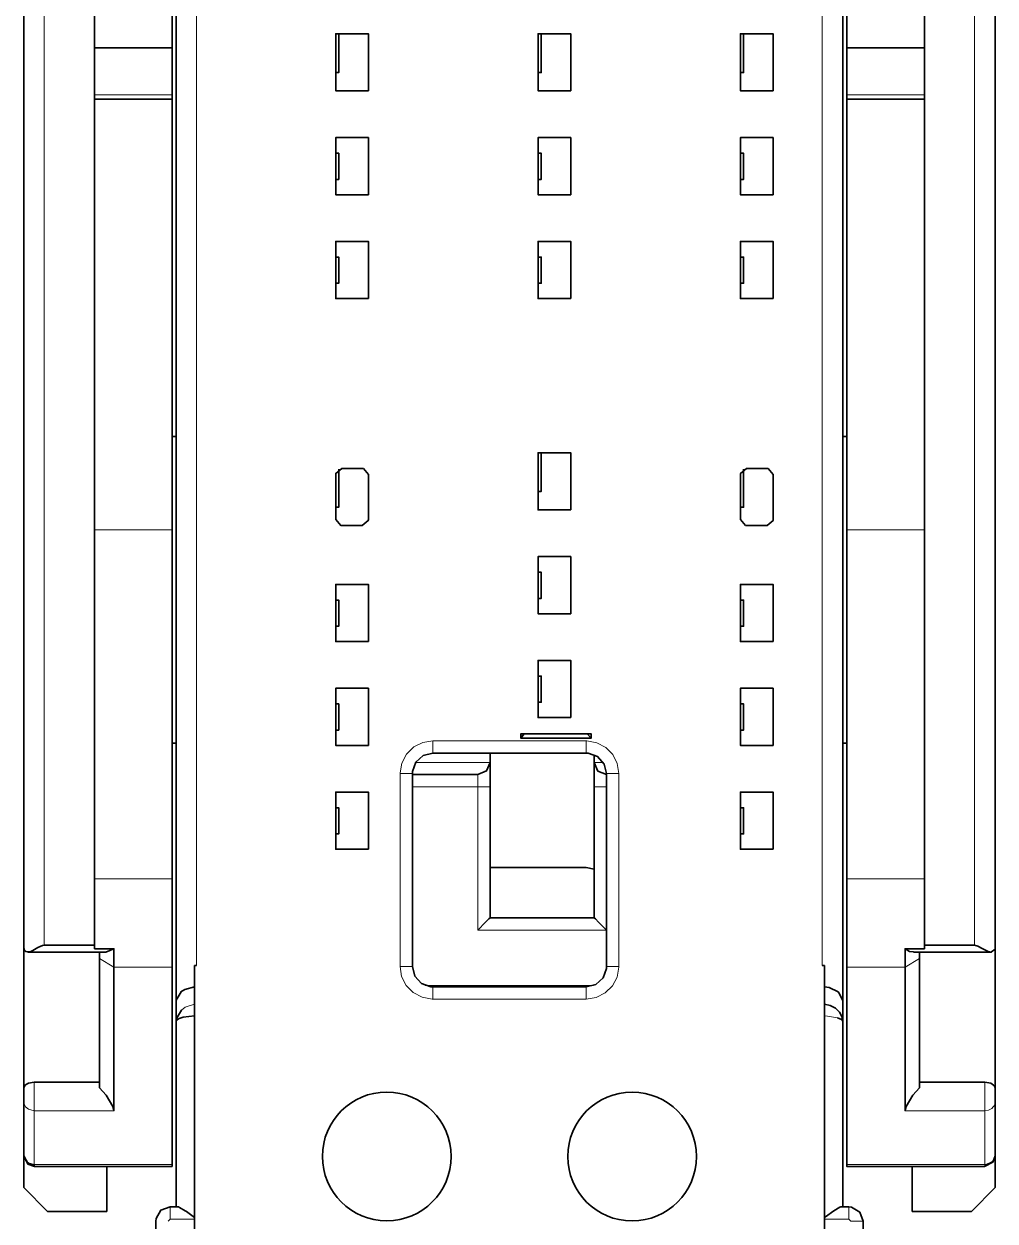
# Model space of a CAD drawing. Header units: millimetres. Extents: x 0 to 174, y 0 to 33.
# Drawn here: x 23.258 to 24.193, y 21.365 to 22.518 of the extents above; entities that cross this region are included whole.
import ezdxf

# ---------------------------------------------------------------- set-up
doc = ezdxf.new("R2010")
doc.units = ezdxf.units.MM
doc.layers.add('PDF_Geomertry', color=7, linetype='Continuous', true_color=0x405f80)

# ---------------------------------------------------------------- blocks, each defined once
blk = doc.blocks.new('SYM_13551224_003')
at = {"layer": 'PDF_Geomertry', "color": 7, "lineweight": 13}
for points in [[(-0.2657, -0.2125), (-0.2657, 1.5943), (-0.2849, 1.5943), (-0.2849, 1.6299), (-0.244, 1.6299)], [(0.3367, -0.2125), (0.3367, 1.5943), (0.356, 1.5943), (0.356, 1.6299), (0.315, 1.6299)], [(-0.4124, -0.1929), (-0.4124, 0.7579), (-0.4124, 0.7621), (-0.4182, 0.7613), (-0.4236, 0.7589), (-0.4278, 0.7553), (-0.4307, 0.7508), (-0.4319, 0.7444)], [(0.5031, 0.7444), (0.5022, 0.7494), (0.4999, 0.7542), (0.496, 0.7579), (0.491, 0.7607), (0.4833, 0.7621), (0.4833, 0.7579), (0.4833, -0.1929)], [(-0.2893, 0.6263), (-0.364, 0.6263)], [(0.4351, 0.6263), (0.3603, 0.6263)], [(-0.2893, 0.2072), (-0.364, 0.2072)], [(0.4351, 0.2072), (0.3603, 0.2072)], [(-0.0579, -0.0275), (-0.0697, -0.0275), (-0.0697, -0.0269), (-0.0681, -0.0174), (-0.0635, -0.0087), (-0.0565, -0.0019), (-0.0479, 0.0025), (-0.0383, 0.0039)], [(-0.0383, -0.0079), (-0.0383, 0.0039), (0.1093, 0.0039)], [(0.1408, -0.0275), (0.1393, -0.0179), (0.135, -0.0093), (0.1282, -0.0024), (0.1196, 0.0022), (0.11, 0.0039), (0.1093, 0.0039), (0.1093, -0.0079)], [(0.0168, -0.0167), (-0.0547, -0.0167)], [(0.1258, -0.0167), (0.1172, -0.0167)], [(-0.0579, -0.2132), (-0.0697, -0.2132), (-0.0697, -0.0275)], [(-0.0579, -0.0403), (0.005, -0.0403), (0.005, -0.0285)], [(0.1408, -0.2132), (0.1408, -0.0275), (0.129, -0.0275)], [(0.0168, -0.0403), (0.005, -0.0403), (0.005, -0.1783), (0.129, -0.1783)], [(0.129, -0.0403), (0.1172, -0.0403)], [(-0.364, -0.1289), (-0.2893, -0.1289)], [(0.3603, -0.1289), (0.4351, -0.1289)], [(-0.3592, -0.2057), (-0.3454, -0.2139), (-0.2893, -0.2139)], [(0.4303, -0.2057), (0.4164, -0.2139), (0.3603, -0.2139)], [(-0.0697, -0.2132), (-0.0683, -0.2228), (-0.0639, -0.2315), (-0.0571, -0.2385), (-0.0485, -0.2429), (-0.0389, -0.2447), (-0.0383, -0.2447), (-0.0383, -0.2329)], [(0.1093, -0.2447), (0.119, -0.2432), (0.1276, -0.2387), (0.1346, -0.2319), (0.1392, -0.2235), (0.1408, -0.2139), (0.1408, -0.2132), (0.129, -0.2132)], [(-0.0456, -0.2315), (0.1165, -0.2315)], [(-0.0383, -0.2447), (0.0001, -0.2447), (0.071, -0.2447), (0.1093, -0.2447), (0.1093, -0.2329)], [(-0.2676, -0.2497), (-0.2768, -0.2526), (-0.2804, -0.2553)], [(0.3514, -0.2626), (0.3418, -0.261), (0.3387, -0.2608)], [(-0.4221, -0.3246), (-0.4221, -0.3379), (-0.4221, -0.3522), (-0.3454, -0.3522)], [(0.4164, -0.3522), (0.4932, -0.3522), (0.4932, -0.3378), (0.4932, -0.3246)], [(-0.2893, -0.404), (-0.4221, -0.404), (-0.4221, -0.3522), (-0.4276, -0.3508), (-0.4303, -0.3486), (-0.4312, -0.3472), (-0.4318, -0.3457), (-0.4319, -0.3442)], [(0.5031, -0.3442), (0.5024, -0.3472), (0.5014, -0.3486), (0.5001, -0.3499), (0.4969, -0.3517), (0.4932, -0.3522), (0.4932, -0.404), (0.3603, -0.404)], [(-0.4319, -0.395), (-0.4318, -0.3968), (-0.4312, -0.3985), (-0.4303, -0.4), (-0.4276, -0.4025), (-0.4221, -0.404), (-0.4221, -0.4051)], [(0.4929, -0.4058), (0.4932, -0.4051), (0.4932, -0.404), (0.4969, -0.4033), (0.5001, -0.4014), (0.5014, -0.4), (0.5024, -0.3985), (0.5031, -0.395)], [(-0.2913, -0.4449), (-0.2913, -0.4567), (-0.2932, -0.4586)], [(0.3624, -0.4449), (0.3624, -0.4567), (0.3643, -0.4586), (0.3761, -0.4586)], [(-0.2676, -0.4567), (-0.2913, -0.4567)], [(0.3624, -0.4567), (0.3387, -0.4567)]]:
    blk.add_lwpolyline(points, dxfattribs=at)
at = {"layer": 'PDF_Geomertry', "color": 7, "lineweight": 35}
for points in [[(-0.2853, -0.4449), (-0.2853, -0.2662), (-0.2853, -0.2465), (-0.2853, 1.5658)], [(0.3564, 1.5658), (0.3564, -0.2465), (0.3564, -0.2662), (0.3564, -0.4449)], [(-0.2893, 0.6713), (-0.2893, 1.5472)], [(0.3603, 0.6713), (0.3603, 1.5472)], [(-0.4319, 0.7382), (-0.4319, -0.1958), (-0.4315, -0.1978), (-0.4301, -0.1989), (-0.4285, -0.1993), (-0.4254, -0.1989), (-0.4233, -0.1978), (-0.4185, -0.1949), (-0.414, -0.1931), (-0.4124, -0.1929), (-0.364, -0.1929), (-0.364, -0.1731), (-0.364, 0.7579)], [(0.4351, 0.7579), (0.4351, -0.1731), (0.4351, -0.1929), (0.4351, -0.1962), (0.4303, -0.1962), (0.4164, -0.1962)], [(0.4996, -0.1993), (0.5031, -0.1967), (0.5031, -0.1958), (0.5031, 0.7382)], [(-0.1318, 0.6476), (-0.1289, 0.6476), (-0.1289, 0.685)], [(0.0631, 0.6476), (0.0661, 0.6476), (0.0661, 0.685)], [(0.2579, 0.6476), (0.261, 0.6476), (0.261, 0.685)], [(-0.364, 0.6713), (-0.2893, 0.6713), (-0.2893, 0.6263), (-0.2893, 0.6221), (-0.364, 0.6221)], [(0.4351, 0.6713), (0.3603, 0.6713), (0.3603, 0.6263), (0.3603, 0.6221), (0.4351, 0.6221)], [(-0.2893, 0.6221), (-0.2893, 0.2072), (-0.2893, -0.1289), (-0.2893, -0.1962), (-0.2893, -0.2139), (-0.2893, -0.404), (-0.2893, -0.4058), (-0.4218, -0.4058), (-0.4221, -0.4051), (-0.4279, -0.4033), (-0.4319, -0.3956), (-0.4319, -0.395), (-0.4319, -0.3442), (-0.4319, -0.3369), (-0.4319, -0.329)], [(0.3603, 0.6221), (0.3603, 0.2072), (0.3603, -0.1289), (0.3603, -0.1962), (0.3603, -0.2139), (0.3603, -0.404), (0.3603, -0.4058), (0.4929, -0.4058), (0.5008, -0.4019), (0.5031, -0.3956), (0.5031, -0.395), (0.5031, -0.3442), (0.5031, -0.3369), (0.5031, -0.329)], [(-0.1318, 0.5447), (-0.1289, 0.5447), (-0.1289, 0.5699), (-0.1318, 0.5699)], [(0.0631, 0.5447), (0.0661, 0.5447), (0.0661, 0.5699), (0.0631, 0.5699)], [(0.2579, 0.5447), (0.261, 0.5447), (0.261, 0.5699), (0.2579, 0.5699)], [(-0.1318, 0.4447), (-0.1289, 0.4447), (-0.1289, 0.4699), (-0.1318, 0.4699)], [(0.0631, 0.4447), (0.0661, 0.4447), (0.0661, 0.4699), (0.0631, 0.4699)], [(0.2579, 0.4447), (0.261, 0.4447), (0.261, 0.4699), (0.2579, 0.4699)], [(-0.2893, 0.2972), (-0.2853, 0.2972)], [(0.3564, 0.2972), (0.3603, 0.2972)], [(0.0631, 0.2442), (0.0661, 0.2442), (0.0661, 0.2815)], [(-0.1318, 0.2289), (-0.1289, 0.2289), (-0.1289, 0.2656)], [(0.2579, 0.2289), (0.261, 0.2289), (0.261, 0.2656)], [(0.0631, 0.1411), (0.0661, 0.1411), (0.0661, 0.1664), (0.0631, 0.1664)], [(-0.1318, 0.1144), (-0.1289, 0.1144), (-0.1289, 0.1396), (-0.1318, 0.1396)], [(0.2579, 0.1144), (0.261, 0.1144), (0.261, 0.1396), (0.2579, 0.1396)], [(0.0631, 0.0411), (0.0661, 0.0411), (0.0661, 0.0664), (0.0631, 0.0664)], [(-0.1318, 0.0144), (-0.1289, 0.0144), (-0.1289, 0.0396), (-0.1318, 0.0396)], [(0.2579, 0.0144), (0.261, 0.0144), (0.261, 0.0396), (0.2579, 0.0396)], [(-0.2893, 0.0019), (-0.2853, 0.0019)], [(0.0497, 0.0107), (0.0464, 0.0067), (0.0464, 0.0107), (0.1143, 0.0107), (0.1143, 0.0067)], [(0.0464, 0.0067), (0.1143, 0.0067), (0.1103, 0.0107)], [(0.3564, 0.0019), (0.3603, 0.0019)], [(0.0168, -0.1665), (0.0168, -0.0403), (0.0168, -0.0167), (0.0168, -0.0079)], [(0.1172, -0.0094), (0.1172, -0.0167), (0.1207, -0.0251), (0.129, -0.0285)], [(-0.0579, -0.0285), (0.005, -0.0285), (0.0135, -0.025), (0.0168, -0.0167)], [(0.1172, -0.0167), (0.1172, -0.0403), (0.1172, -0.1665)], [(-0.1318, -0.0856), (-0.1289, -0.0856), (-0.1289, -0.0604), (-0.1318, -0.0604)], [(0.2579, -0.0856), (0.261, -0.0856), (0.261, -0.0604), (0.2579, -0.0604)], [(0.1172, -0.1197), (0.1093, -0.1181), (0.0168, -0.1181)], [(0.129, -0.1783), (0.1214, -0.1707), (0.1182, -0.1675), (0.1172, -0.1665), (0.0168, -0.1665), (0.0158, -0.1675), (0.0126, -0.1707), (0.005, -0.1783)], [(-0.3592, -0.3246), (-0.4221, -0.3246), (-0.4275, -0.3257), (-0.4304, -0.3274), (-0.4314, -0.3285), (-0.4319, -0.3303), (-0.4319, -0.1962), (-0.4319, -0.1957)], [(-0.3592, -0.1994), (-0.3592, -0.2057), (-0.3592, -0.33), (-0.3528, -0.3372), (-0.3463, -0.3482), (-0.3454, -0.3522), (-0.3454, -0.2139), (-0.3454, -0.1962), (-0.3592, -0.1962), (-0.364, -0.1962), (-0.364, -0.1929)], [(0.4351, -0.1929), (0.4833, -0.1929), (0.4865, -0.1937), (0.4907, -0.1961), (0.4965, -0.1989), (0.4996, -0.1994), (0.4244, -0.1994)], [(0.5031, -0.1846), (0.5031, -0.1867), (0.5031, -0.1957), (0.5031, -0.1962), (0.5031, -0.3303), (0.5025, -0.3286), (0.5017, -0.3275), (0.4989, -0.3258), (0.4932, -0.3246), (0.4303, -0.3246)], [(-0.4283, -0.1994), (-0.3532, -0.1994)], [(-0.3532, -0.1996), (-0.3454, -0.1962)], [(0.4303, -0.1994), (0.4303, -0.2057), (0.4303, -0.33), (0.4239, -0.3372), (0.4174, -0.3482), (0.4164, -0.3522), (0.4164, -0.2139), (0.4164, -0.1962), (0.4207, -0.1989), (0.4244, -0.1993)], [(-0.2657, -0.2125), (-0.2676, -0.2125), (-0.2676, -0.2329)], [(0.3387, -0.2329), (0.3387, -0.2125), (0.3367, -0.2125)], [(-0.2807, -0.2378), (-0.2853, -0.2457), (-0.2854, -0.2465)], [(-0.2803, -0.2553), (-0.285, -0.2633), (-0.2853, -0.2662), (-0.2853, -0.2661), (-0.285, -0.2651), (-0.2843, -0.2646), (-0.2825, -0.2635), (-0.2786, -0.2621), (-0.2676, -0.2608), (-0.2676, -0.2497), (-0.2676, -0.2329), (-0.2769, -0.2353), (-0.2808, -0.2378)], [(0.3519, -0.2378), (0.3432, -0.2336), (0.3387, -0.2329), (0.3387, -0.2497)], [(0.3564, -0.2465), (0.3525, -0.2383), (0.3518, -0.2378)], [(0.3387, -0.4551), (0.3387, -0.2608), (0.3387, -0.2497), (0.3444, -0.251), (0.3493, -0.2535), (0.3532, -0.2572), (0.3556, -0.2615), (0.3564, -0.2662), (0.3564, -0.2661), (0.356, -0.265), (0.3553, -0.2643), (0.3514, -0.2626)], [(-0.2676, -0.4551), (-0.2676, -0.4567), (-0.2676, -0.7953), (-0.2676, -0.8071), (-0.2932, -0.8071), (-0.3015, -0.8036), (-0.305, -0.7953), (-0.305, -0.4586), (-0.3047, -0.456), (-0.3, -0.4479), (-0.2913, -0.4449), (-0.2838, -0.4449), (-0.2832, -0.4449), (-0.2822, -0.4453), (-0.2767, -0.4485), (-0.2754, -0.4493), (-0.2676, -0.4551), (-0.2676, -0.2608)], [(-0.4319, -0.3956), (-0.4282, -0.4036), (-0.4218, -0.4058)], [(-0.3522, -0.4058), (-0.3522, -0.4492), (-0.4092, -0.4492), (-0.4319, -0.4262), (-0.4319, -0.3957)], [(0.4932, -0.4051), (0.5011, -0.4012), (0.5031, -0.3956), (0.5031, -0.4262), (0.4803, -0.4492), (0.4233, -0.4492), (0.4233, -0.4058)]]:
    blk.add_lwpolyline(points, dxfattribs=at)
for points in [[(-0.1003, 0.63), (-0.1318, 0.63), (-0.1318, 0.685), (-0.1003, 0.685)], [(0.0946, 0.63), (0.0631, 0.63), (0.0631, 0.685), (0.0946, 0.685)], [(0.2894, 0.63), (0.2579, 0.63), (0.2579, 0.685), (0.2894, 0.685)], [(-0.1003, 0.53), (-0.1318, 0.53), (-0.1318, 0.585), (-0.1003, 0.585)], [(0.0946, 0.53), (0.0631, 0.53), (0.0631, 0.585), (0.0946, 0.585)], [(0.2894, 0.53), (0.2579, 0.53), (0.2579, 0.585), (0.2894, 0.585)], [(-0.1003, 0.43), (-0.1318, 0.43), (-0.1318, 0.485), (-0.1003, 0.485)], [(0.0946, 0.43), (0.0631, 0.43), (0.0631, 0.485), (0.0946, 0.485)], [(0.2894, 0.43), (0.2579, 0.43), (0.2579, 0.485), (0.2894, 0.485)], [(0.0946, 0.2264), (0.0631, 0.2264), (0.0631, 0.2815), (0.0946, 0.2815)], [(-0.1003, 0.2171), (-0.1003, 0.2604), (-0.1051, 0.2663), (-0.1062, 0.2664), (-0.1258, 0.2664), (-0.1317, 0.2615), (-0.1318, 0.2604), (-0.1318, 0.2171), (-0.1269, 0.2114), (-0.1258, 0.2113), (-0.1062, 0.2113), (-0.1004, 0.2161)], [(0.2836, 0.2664), (0.2639, 0.2664), (0.2581, 0.2615), (0.2579, 0.2604), (0.2579, 0.2171), (0.2628, 0.2114), (0.2639, 0.2113), (0.2836, 0.2113), (0.2893, 0.2161), (0.2894, 0.2171), (0.2894, 0.2604), (0.2846, 0.2663)], [(0.0946, 0.1264), (0.0631, 0.1264), (0.0631, 0.1815), (0.0946, 0.1815)], [(-0.1003, 0.0996), (-0.1318, 0.0996), (-0.1318, 0.1547), (-0.1003, 0.1547)], [(0.2894, 0.0996), (0.2579, 0.0996), (0.2579, 0.1547), (0.2894, 0.1547)], [(0.0946, 0.0264), (0.0631, 0.0264), (0.0631, 0.0815), (0.0946, 0.0815)], [(-0.1003, -0.0004), (-0.1318, -0.0004), (-0.1318, 0.0547), (-0.1003, 0.0547)], [(0.2894, -0.0004), (0.2579, -0.0004), (0.2579, 0.0547), (0.2894, 0.0547)], [(0.1093, -0.2329), (0.1186, -0.2306), (0.1257, -0.2242), (0.1289, -0.2151), (0.129, -0.2132), (0.129, -0.0275), (0.1267, -0.0183), (0.1203, -0.0112), (0.1114, -0.0079), (0.1093, -0.0079), (-0.0383, -0.0079), (-0.0475, -0.0101), (-0.0546, -0.0165), (-0.0579, -0.0256), (-0.0579, -0.0275), (-0.0579, -0.2132), (-0.0557, -0.2225), (-0.0493, -0.2296), (-0.0403, -0.2328), (-0.0383, -0.2329), (0.0001, -0.2329), (0.071, -0.2329)], [(-0.1003, -0.1004), (-0.1318, -0.1004), (-0.1318, -0.0453), (-0.1003, -0.0453)], [(0.2894, -0.1004), (0.2579, -0.1004), (0.2579, -0.0453), (0.2894, -0.0453)], [(0.3387, -0.4551), (0.3387, -0.4567), (0.3387, -0.7953), (0.3387, -0.8071), (0.3643, -0.8071), (0.3726, -0.8036), (0.3761, -0.7953), (0.3761, -0.4586), (0.3729, -0.4499), (0.365, -0.4451), (0.3624, -0.4449), (0.3547, -0.4449), (0.3535, -0.4451), (0.3478, -0.4485), (0.3399, -0.4543)]]:
    blk.add_lwpolyline(points, close=True, dxfattribs=at)
for centre in [(-0.0826, -0.3962), (0.1536, -0.3963)]:
    blk.add_circle(centre, 0.062, dxfattribs=at)

msp = doc.modelspace()

# ---------------------------------------------------------------- block references
msp.add_blockref('SYM_13551224_003', (23.69, 21.8235))

doc.saveas('drawing.dxf')
